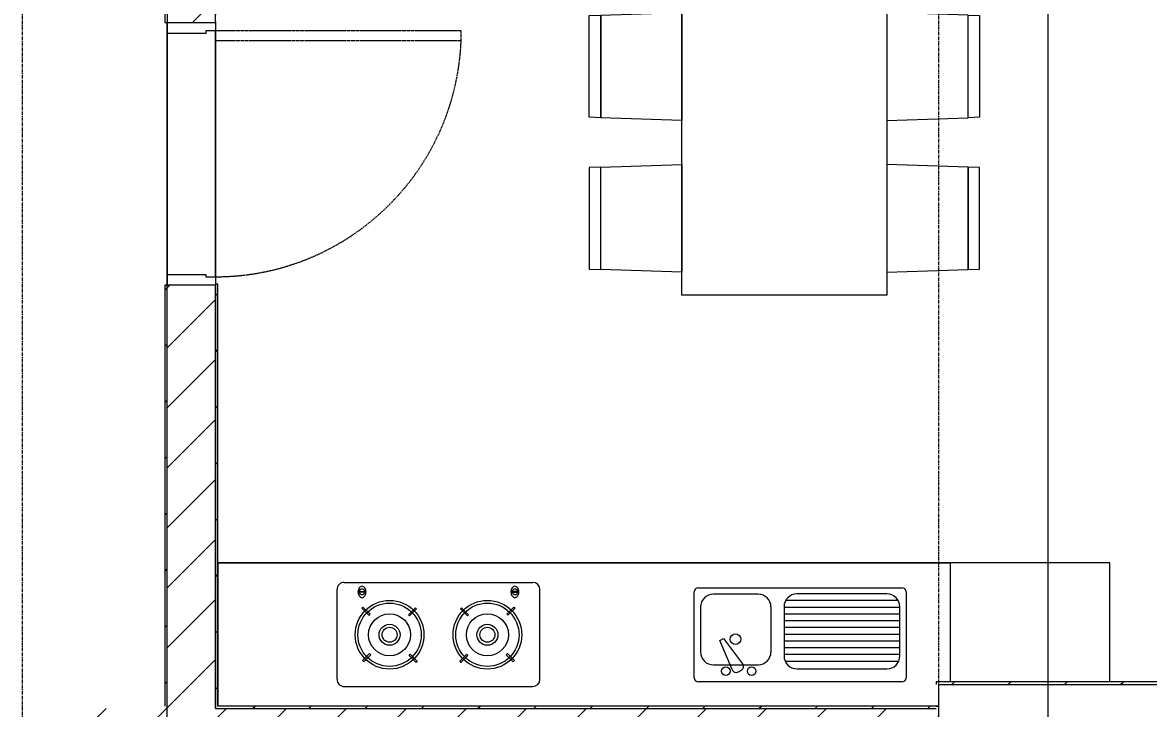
# Model space of a CAD drawing. Header units: millimetres. Extents: x 5357 to 201988, y -16345 to 109895.
# Drawn here: x 118253 to 122923, y 53637 to 56483 of the extents above; entities that cross this region are included whole.
import ezdxf

# ---------------------------------------------------------------- set-up
doc = ezdxf.new("R2010")
doc.units = ezdxf.units.MM
doc.linetypes.add('Dash - Tight', pattern=[4.5, 3, -1.5])
doc.linetypes.add('Grid Line', pattern=[22.225, 12.7, -3.175, 3.175, -3.175])
for name, color, linetype, lineweight in [('0-1', 7, 'Continuous', 5), ('A-ANNO-DIMS', 211, 'Continuous', 9), ('A-ANNO-DIMS-220', 211, 'Continuous', 9), ('A-DETL-GENF-3', 92, 'Dash - Tight', 9), ('A-DOOR', 31, 'Continuous', 9), ('A-DOOR-FRAM', 31, 'Continuous', 9), ('A-FLOR', 192, 'Continuous', 9), ('A-FLOR-1', 10, 'Continuous', 9), ('A-FLOR-2', 53, 'Continuous', 9), ('A-WALL', 113, 'Continuous', 9), ('A-WALL-4', 113, 'Continuous', 18), ('A-WALL-PATT-2', 53, 'Continuous', 9), ('A-WALL-PATT-3', 111, 'Continuous', 9), ('I-FURN', 30, 'Continuous', 9), ('I-FURN-1', 53, 'Continuous', 9), ('I-WALL-1', 9, 'Continuous', 18), ('I-WALL-3', 2, 'Continuous', 18), ('S-COLS-2', 9, 'Continuous', 18), ('S-COLS-3', 10, 'Continuous', 9), ('S-GRID-1', 1, 'Grid Line', 9)]:
    doc.layers.add(name, color=color, linetype=linetype, lineweight=lineweight)
doc.styles.add('Arial_4', font='arial_0.ttf', dxfattribs={"width": 0.9, "height": 660})
doc.dimstyles.new('1_Dim_chi_tiet_khu_đất_2', dxfattribs={"dimscale": 304.8, "dimtxt": 673.371204, "dimasz": 0.866142, "dimexe": 0.721785, "dimexo": 0.0625, "dimgap": 0.072178, "dimtad": 1, "dimdec": 0, "dimrnd": 5, "dimzin": 0, "dimdsep": 46, "dimtxsty": 'Arial_4', "dimblk1": 'OBLIQUE', "dimblk2": 'OBLIQUE', "dimsah": 1, "dimcen": 0.09, "dimdle": 0.721785, "dimazin": 0, "dimtfac": 1, "dimtdec": 4, "dimtix": 1, "dimtmove": 0, "dimatfit": 3, "dimfxl": 2.165354, "dimfxlon": 1, "dimtvp": 1, "dimtolj": 1, "dimtzin": 0, "dimarcsym": 2})
pattern_1 = [(45, (0, 0), (-116.67262, 116.67262), [])]
pattern_2 = [(45, (0, 0), (-124.4508, 124.4508), [])]

# ---------------------------------------------------------------- blocks, each defined once
blk = doc.blocks.new('M_Concrete-Rectangular-Column2 - 400x1300-812637-TKCS_MB SÂN ĐƯỜNG NỘI BỘ')
at = {"layer": 'S-COLS-2'}
for p, q in [((-650, 200), (650, 200)), ((-650, -200), (-650, 200)), ((650, 200), (650, -200)), ((650, -200), (-650, -200))]:
    blk.add_line(p, q, dxfattribs=at)
blk = doc.blocks.new('NCV_TKTC_KET CAU_rvt-1-TKCS_MB SÂN ĐƯỜNG NỘI BỘ')
at = {"layer": 'A-FLOR-1'}
for p, q in [((118852.5, 56438.3), (118852.5, 56483.3)), ((118852.5, 56483.3), (118852.5, 56438.3)), ((118852.5, 55438.3), (118852.5, 56438.3)), ((118852.5, 56438.3), (118852.5, 55438.3)), ((118852.5, 55396.9), (118852.5, 55438.3)), ((118852.5, 55438.3), (118852.5, 55396.9))]:
    blk.add_line(p, q, dxfattribs=at)
at = {"layer": 'S-COLS-3'}
blk.add_blockref('M_Concrete-Rectangular-Column2 - 400x1300-812637-TKCS_MB SÂN ĐƯỜNG NỘI BỘ', (122702.6, 53536.9), dxfattribs=at)
blk = doc.blocks.new('HE BEP A1 - HE BEP A 2-V228-TKCS_MB SÂN ĐƯỜNG NỘI BỘ')
at = {"layer": 'I-FURN'}
for p, q in [((710, 594.4), (720, 594.4)), ((3700, 594.4), (3700, 0)), ((3700, 594.4), (3700, 0)), ((0, 494.4), (0, 0)), ((662.4, 0), (662.4, 494.4)), ((662.4, 0), (662.4, 494.4)), ((844.9, 120.7), (844.9, 476.9)), ((862.4, 494.4), (1706.9, 494.4)), ((1724.4, 476.9), (1724.4, 120.7)), ((2364, 483.2), (2364, 111.2)), ((3175.6, 513.2), (2394, 513.2)), ((3205.6, 483.2), (3205.6, 111.2)), ((1298.3, 440.1), (924.9, 440.1)), ((1644.4, 423.2), (1459, 423.2)), ((1541.1, 452.3), (1528.6, 445.1)), ((1566.6, 443.1), (1618.1, 322.3)), ((871.5, 386.8), (871.5, 182.3)), ((871.5, 380.9), (1351.6, 380.9)), ((876.4, 408.9), (1346.8, 408.9)), ((1351.6, 182.3), (1351.6, 386.8)), ((1602.7, 313.4), (1523.8, 418.4)), ((2474.5, 410.3), (2470.1, 405.9)), ((2470.1, 405.9), (2499.2, 376.7)), ((2503.6, 381.1), (2474.5, 410.3)), ((2499.2, 376.7), (2503.6, 381.1)), ((2692.1, 413), (2663, 383.9)), ((2663, 383.9), (2667.3, 379.5)), ((2667.3, 379.5), (2696.5, 408.6)), ((2696.5, 408.6), (2692.1, 413)), ((2873.2, 408.6), (2877.5, 413)), ((2902.3, 379.5), (2873.2, 408.6)), ((2877.5, 413), (2906.7, 383.9)), ((2906.7, 383.9), (2902.3, 379.5)), ((3066, 381.1), (3095.1, 410.3)), ((3070.4, 376.7), (3066, 381.1)), ((3099.5, 405.9), (3070.4, 376.7)), ((3095.1, 410.3), (3099.5, 405.9)), ((871.5, 352.9), (1351.6, 352.9)), ((1405.6, 369.9), (1405.6, 183.2)), ((1697.8, 183.2), (1697.8, 369.9)), ((871.5, 324.9), (1351.6, 324.9)), ((871.5, 296.9), (1351.6, 296.9)), ((1618.1, 322.3), (1602.7, 313.4)), ((871.5, 268.9), (1351.6, 268.9)), ((871.5, 240.9), (1351.6, 240.9)), ((871.5, 212.9), (1351.6, 212.9)), ((2467.4, 188.3), (2496.5, 217.4)), ((2471.8, 183.9), (2467.4, 188.3)), ((2500.9, 213), (2471.8, 183.9)), ((2496.5, 217.4), (2500.9, 213)), ((2660.2, 215.8), (2664.6, 220.2)), ((2689.3, 186.7), (2660.2, 215.8)), ((2664.6, 220.2), (2693.7, 191.1)), ((2693.7, 191.1), (2689.3, 186.7)), ((2905, 220.2), (2875.9, 191.1)), ((2875.9, 191.1), (2880.3, 186.7)), ((2880.3, 186.7), (2909.4, 215.8)), ((2909.4, 215.8), (2905, 220.2)), ((3073.1, 217.4), (3068.7, 213)), ((3068.7, 213), (3097.9, 183.9)), ((3102.3, 188.3), (3073.1, 217.4)), ((3097.9, 183.9), (3102.3, 188.3)), ((871.5, 184.9), (1351.6, 184.9)), ((877.9, 156.9), (1345.2, 156.9)), ((1706.9, 103.2), (862.4, 103.2)), ((924.9, 128.9), (1298.3, 128.9)), ((1459, 129.9), (1644.4, 129.9)), ((2451.6, 122.3), (2451.6, 118.3)), ((2484.1, 122.3), (2451.6, 122.3)), ((2451.6, 118.3), (2484.1, 118.3)), ((2484.1, 118.3), (2484.1, 122.3)), ((3085.5, 118.3), (3085.5, 122.3)), ((3085.5, 122.3), (3118, 122.3)), ((3118, 118.3), (3085.5, 118.3)), ((3118, 122.3), (3118, 118.3)), ((3175.6, 81.2), (2394, 81.2)), ((0, 0), (662.4, 0)), ((3700, 0), (662.4, 0))]:
    blk.add_line(p, q, dxfattribs=at)
for centre, radius in [((1485.9, 449.9), 17.8), ((1592.6, 449.9), 17.8), ((2581.9, 298.5), 142.6), ((2581.9, 298.5), 131.3), ((2987.7, 298.5), 142.6), ((2987.7, 298.5), 131.3), ((2581.9, 298.5), 87.2), ((2987.7, 298.5), 87.2), ((1552.8, 316.6), 22.2), ((2581.9, 298.5), 43.6), ((2581.9, 298.5), 30.9), ((2987.7, 298.5), 43.6), ((2987.7, 298.5), 30.9)]:
    blk.add_circle(centre, radius, dxfattribs=at)
for centre, radius, start, end in [((862.4, 476.9), 17.5, 90, 180), ((1706.9, 476.9), 17.5, 0, 90), ((2394, 483.2), 30, 90, 180), ((3175.6, 483.2), 30, 360, 90), ((924.9, 386.8), 53.3, 90, 180), ((1298.3, 386.8), 53.3, 360, 90), ((1459, 369.9), 53.3, 90, 180), ((1537.5, 429.7), 17.8, 119.9521, 219.4618), ((1549.9, 436.9), 17.8, 20.5379, 119.9521), ((1644.4, 369.9), 53.3, 360, 90), ((924.9, 182.3), 53.3, 180, 270), ((1298.3, 182.3), 53.3, 270, 360), ((1459, 183.2), 53.3, 180, 270), ((1644.4, 183.2), 53.3, 270, 360), ((2471.3, 126.9), 18.1, 120.7976, 145.204), ((2467.9, 132.6), 11.5, 90, 120.7976), ((2467.9, 132.6), 11.5, 59.2024, 90), ((2464.5, 126.9), 18.1, 34.796, 59.2024), ((3105.2, 126.9), 18.1, 120.7976, 145.204), ((3101.8, 132.6), 11.5, 90, 120.7976), ((3101.8, 132.6), 11.5, 59.2024, 90), ((3098.4, 126.9), 18.1, 34.796, 59.2024), ((862.4, 120.7), 17.5, 180, 270), ((1706.9, 120.7), 17.5, 270, 360), ((2394, 111.2), 30, 180, 270), ((2485.1, 120.7), 33.5, 163.9419, 180), ((2485.1, 120.7), 33.5, 180, 196.0581), ((2476.6, 123.1), 24.7, 145.204, 163.9419), ((2476.6, 118.2), 24.7, 196.0581, 214.796), ((2467.8, 120.3), 11.6, 9.9102, 170.0898), ((2467.8, 120.3), 11.6, 189.7177, 350.2823), ((2471.3, 114.5), 18.1, 214.796, 239.2024), ((2467.9, 108.8), 11.5, 239.2024, 270), ((2467.9, 108.8), 11.5, 270, 300.7976), ((2464.5, 114.5), 18.1, 300.7976, 325.204), ((2459.1, 123.1), 24.7, 16.0581, 34.796), ((2459.1, 118.2), 24.7, 325.204, 343.9419), ((2450.6, 120.7), 33.5, 0, 16.0581), ((2450.6, 120.7), 33.5, 343.9419, 0), ((3119, 120.7), 33.5, 163.9419, 180), ((3119, 120.7), 33.5, 180, 196.0581), ((3110.5, 123.1), 24.7, 145.204, 163.9419), ((3110.5, 118.2), 24.7, 196.0581, 214.796), ((3105.2, 114.5), 18.1, 214.796, 239.2024), ((3101.8, 120.3), 11.6, 9.9102, 170.0898), ((3101.8, 120.3), 11.6, 189.7177, 350.2823), ((3101.8, 108.8), 11.5, 239.2024, 270), ((3101.8, 108.8), 11.5, 270, 300.7976), ((3098.4, 114.5), 18.1, 300.7976, 325.204), ((3093, 123.1), 24.7, 16.0581, 34.796), ((3093, 118.2), 24.7, 325.204, 343.9419), ((3084.5, 120.7), 33.5, 0, 16.0581), ((3084.5, 120.7), 33.5, 343.9419, 0), ((3175.6, 111.2), 30, 270, 0)]:
    blk.add_arc(centre, radius, start, end, dxfattribs=at)
at = {"layer": 'I-FURN-1'}
for p, q in [((720, 594.4), (710, 594.4)), ((3700, 0), (3700, 594.4)), ((0, 494.4), (0, 0)), ((0, 0), (3700, 0))]:
    blk.add_line(p, q, dxfattribs=at)
blk = doc.blocks.new('RES_BAN AN 1 - RES_BAN AN 1-V136-TKCS_MB SÂN ĐƯỜNG NỘI BỘ')
at = {"layer": 'I-FURN-1'}
for p, q in [((-425, 1275), (425, 1275)), ((-425, 0), (-425, 1275)), ((425, 1275), (425, 0)), ((-761.9, 1168.8), (-809.6, 1167.2)), ((-425, 1180), (-761.9, 1168.8)), ((-761.9, 1168.8), (-761.9, 743.8)), ((-761.9, 743.8), (-761.9, 1168.8)), ((-425, 732.5), (-425, 1180)), ((425, 1180), (761.9, 1168.8)), ((425, 732.5), (425, 1180)), ((761.9, 1168.8), (761.9, 743.8)), ((761.9, 1168.8), (761.9, 743.8)), ((809.6, 1167.2), (761.9, 1168.8)), ((-809.6, 1167.2), (-809.6, 745.3)), ((809.6, 745.3), (809.6, 1167.2)), ((-809.6, 745.3), (-761.9, 743.8)), ((-761.9, 743.8), (-425, 732.5)), ((761.9, 743.8), (425, 732.5)), ((761.9, 743.8), (809.6, 745.3)), ((-809.6, 536.9), (-761.9, 538.5)), ((-809.6, 115.1), (-809.6, 536.9)), ((-425, 549.7), (-761.9, 538.5)), ((-761.9, 538.5), (-761.9, 113.5)), ((-761.9, 538.5), (-761.9, 113.5)), ((-425, 102.3), (-425, 549.7)), ((425, 549.7), (761.9, 538.5)), ((425, 102.3), (425, 549.7)), ((761.9, 538.5), (761.9, 113.5)), ((761.9, 538.5), (809.6, 536.9)), ((761.9, 113.5), (761.9, 538.5)), ((809.6, 536.9), (809.6, 115.1)), ((-761.9, 113.5), (-809.6, 115.1)), ((-761.9, 113.5), (-425, 102.3)), ((761.9, 113.5), (425, 102.3)), ((809.6, 115.1), (761.9, 113.5))]:
    blk.add_line(p, q, dxfattribs=at)
blk = doc.blocks.new('NCV_TKTC_TANG 1_rvt-1-TKCS_MB SÂN ĐƯỜNG NỘI BỘ')
at = {"layer": 'A-WALL-PATT-2'}
h = blk.add_hatch(dxfattribs=at)
h.set_pattern_fill('FP_2', color=256, style=0, pattern_type=2)
h.set_pattern_definition(pattern_1)
h.paths.add_polyline_path([(119052.5, 53636.9), (119062.5, 53637.3), (119062.5, 55396.9), (119052.5, 55396.9), (119052.5, 53679.2)])
h.paths.add_polyline_path([(119062.5, 56486.9), (119062.5, 56636.9), (119052.5, 56635.3), (119052.5, 56486.9)])
h = blk.add_hatch(dxfattribs=at)
h.set_pattern_fill('FP_2', color=256, style=0, pattern_type=2)
h.set_pattern_definition(pattern_1)
h.paths.add_polyline_path([(122769.3, 53736.9), (123352.6, 53736.9), (123350.8, 53746.9), (122042.6, 53746.6), (122042.6, 53736.9), (122762.6, 53736.9)])
h = blk.add_hatch(dxfattribs=at)
h.set_pattern_fill('FP_2', color=256, style=0, pattern_type=2)
h.set_pattern_definition(pattern_1)
h.paths.add_polyline_path([(120649.7, 53636.9), (122042.6, 53636.9), (122042.6, 53646.9), (119062.5, 53646.9), (119062.5, 53636.9), (119138, 53636.9)])
at = {"layer": 'A-FLOR-1'}
for p, q in [((118852.5, 56438.3), (118852.5, 56483.3)), ((119052.5, 56483.3), (119052.5, 56486.9)), ((119052.5, 56486.9), (119052.5, 56483.3)), ((118852.5, 55438.3), (118852.5, 56438.3)), ((119052.5, 55428.3), (119052.5, 56448.3)), ((119052.5, 56448.3), (119052.5, 55428.3)), ((118852.5, 55396.9), (118852.5, 55438.3))]:
    blk.add_line(p, q, dxfattribs=at)
at = {"layer": 'A-FLOR-2'}
for p, q in [((118852.5, 56438.3), (118852.5, 55438.3)), ((119052.5, 56448.3), (119052.5, 55428.3)), ((119052.5, 55428.3), (119052.5, 56448.3))]:
    blk.add_line(p, q, dxfattribs=at)
at = {"layer": 'I-WALL-1'}
for p, q in [((119062.5, 55396.9), (119052.5, 55396.9)), ((119052.5, 55393.3), (119052.5, 53636.9)), ((119062.5, 53646.9), (119062.5, 55396.9)), ((123352.6, 53746.9), (122042.6, 53746.9)), ((122042.6, 53746.9), (122042.6, 53736.9)), ((119052.5, 53636.9), (119062.5, 53636.9)), ((122042.6, 53646.9), (119062.5, 53646.9)), ((119062.5, 53636.9), (122042.6, 53636.9))]:
    blk.add_line(p, q, dxfattribs=at)
at = {"layer": 'I-FURN-1', "rotation": 180}
for name, p in [('RES_BAN AN 1 - RES_BAN AN 1-V136-TKCS_MB SÂN ĐƯỜNG NỘI BỘ', (121412.6, 56626.9)), ('HE BEP A1 - HE BEP A 2-V228-TKCS_MB SÂN ĐƯỜNG NỘI BỘ', (122762.6, 54241.3))]:
    blk.add_blockref(name, p, dxfattribs=at)
blk = doc.blocks.new('FD_05 - FD_05-1000x2200mm-835433-TKCS_MB SÂN ĐƯỜNG NỘI BỘ')
at = {"layer": 'A-DETL-GENF-3'}
for p, q in [((510, -100), (470, -100)), ((470, -100), (470, -1120)), ((510, -1120), (510, -100)), ((470, -1120), (510, -1120))]:
    blk.add_line(p, q, dxfattribs=at)
blk.add_arc((510, -100), 1020, 180, 267.7525, dxfattribs=at)
at = {"layer": 'A-DOOR-FRAM'}
for p, q in [((-545, 100), (-500, 100)), ((-545, -100), (-545, 100)), ((-500, 100), (-500, -60)), ((500, 100), (545, 100)), ((500, -60), (500, 100)), ((545, 100), (545, -100)), ((-500, -60), (-510, -60)), ((-510, -60), (-510, -100)), ((510, -60), (500, -60)), ((510, -100), (510, -60)), ((-510, -100), (-545, -100)), ((545, -100), (510, -100))]:
    blk.add_line(p, q, dxfattribs=at)
blk = doc.blocks.new('DIMBLOCK42-TKCS_MB SÂN ĐƯỜNG NỘI BỘ')
at = {"layer": 'A-ANNO-DIMS-220'}
for p, q in [((122507.1, 17016.9), (122507.1, 78456.9)), ((121847.1, 78236.9), (122727.1, 78236.9)), ((122507.1, 78236.9), (121847.1, 78236.9)), ((121847.1, 17236.9), (122727.1, 17236.9)), ((122507.1, 17236.9), (121847.1, 17236.9))]:
    blk.add_line(p, q, dxfattribs=at)
at = {"layer": 'A-ANNO-DIMS-220', "lineweight": 25}
for p, q in [((122507.1, 78236.9), (122375.1, 78368.9)), ((122507.1, 78236.9), (122639.1, 78104.9)), ((122507.1, 17236.9), (122375.1, 17368.9)), ((122507.1, 17236.9), (122639.1, 17104.9))]:
    blk.add_line(p, q, dxfattribs=at)
at = {"layer": 'A-ANNO-DIMS-220', "color": 0, "insert": (121628.2, 46597.4), "char_height": 660, "width": 2734.923, "attachment_point": 1, "rotation": 90, "line_spacing_factor": 0.941778, "style": 'Arial_4'}
blk.add_mtext('61000', dxfattribs=at)
blk = doc.blocks.new('_Oblique')
at = {"color": 0, "linetype": 'ByBlock', "lineweight": -2}
blk.add_line((-0.5, -0.5), (0.5, 0.5), dxfattribs=at)

msp = doc.modelspace()

# ---------------------------------------------------------------- hatches: boundary and pattern name
at = {"layer": 'A-WALL-PATT-3'}
h = msp.add_hatch(dxfattribs=at)
h.set_pattern_fill('FP_2', color=256, style=0, pattern_type=2)
h.set_pattern_definition(pattern_1)
h.paths.add_polyline_path([(118842.5, 53636.9), (118852.5, 53636.9), (118852.5, 55393.3), (118842.5, 55391.1), (118842.5, 53637.4)])
h.paths.add_polyline_path([(118852.5, 56483.3), (118852.5, 57686.9), (118842.5, 57686.9), (118842.5, 56483.3)])
h = msp.add_hatch(dxfattribs=at)
h.set_pattern_fill('FP_1', color=256, style=0, pattern_type=2)
h.set_pattern_definition(pattern_2)
h.paths.add_polyline_path([(118852.9, 53636.9), (119052.5, 53636.9), (119052.5, 55393.3), (118852.5, 55393.3), (118852.5, 53636.9)])
h.paths.add_polyline_path([(119012.5, 56483.3), (119052.5, 56483.3), (119052.5, 56635.3), (118852.5, 56633.3), (118852.9, 56483.3)])
h.paths.add_polyline_path([(119052.5, 56835.3), (119052.5, 57686.9), (118852.5, 57686.9), (118852.9, 56835.3)])
h = msp.add_hatch(dxfattribs=at)
h.set_pattern_fill('FP_1', color=256, style=0, pattern_type=2)
h.set_pattern_definition(pattern_2)
h.paths.add_polyline_path([(118712.6, 53436.9), (118852.5, 53436.9), (118852.5, 53636.9), (118502.5, 53636.8), (118502.6, 53436.9), (118702.6, 53436.9)])
h.paths.add_polyline_path([(122052.6, 53436.9), (122052.6, 53636.9), (119052.5, 53636.9), (119052.5, 53436.9), (121558.8, 53436.9)])

# ---------------------------------------------------------------- linework, layer by layer
at = {"layer": 'A-FLOR'}
msp.add_line((118852.5, 56483.3), (118852.5, 55396.9), dxfattribs=at)
at = {"layer": 'A-WALL'}
for p, q in [((118852.5, 56635.3), (118852.5, 56483.3)), ((119052.5, 56448.3), (119052.5, 55428.3)), ((118852.5, 53436.9), (118852.5, 55393.3))]:
    msp.add_line(p, q, dxfattribs=at)
at = {"layer": 'A-WALL-4'}
for p, q in [((119052.5, 56483.3), (119052.5, 56635.3)), ((119052.5, 53636.9), (119052.5, 55393.3))]:
    msp.add_line(p, q, dxfattribs=at)
at = {"layer": 'I-WALL-3'}
for p, q in [((118842.5, 57676.9), (118842.5, 56483.3)), ((118842.5, 56483.3), (118852.5, 56483.3)), ((118852.5, 55393.3), (118842.5, 55393.3)), ((118842.5, 55393.3), (118842.5, 53646.9))]:
    msp.add_line(p, q, dxfattribs=at)
at = {"layer": 'S-GRID-1'}
for p, q in [((118252.6, 20960.6), (118252.6, 80482.7)), ((122052.6, 20960.6), (122052.6, 80482.7))]:
    msp.add_line(p, q, dxfattribs=at)

# ---------------------------------------------------------------- block references
at = {"layer": '0-1'}
for name in ['NCV_TKTC_KET CAU_rvt-1-TKCS_MB SÂN ĐƯỜNG NỘI BỘ', 'NCV_TKTC_TANG 1_rvt-1-TKCS_MB SÂN ĐƯỜNG NỘI BỘ']:
    msp.add_blockref(name, (0, 0), dxfattribs=at)
at = {"layer": 'A-DOOR', "rotation": 90.0000000000001}
msp.add_blockref('FD_05 - FD_05-1000x2200mm-835433-TKCS_MB SÂN ĐƯỜNG NỘI BỘ', (118952.5, 55938.3), dxfattribs=at)

# ---------------------------------------------------------------- dimensions: what is measured, and where the dimension line sits
at = {"layer": 'A-ANNO-DIMS'}
dim = msp.add_linear_dim(base=(122507.1, 78236.9), p1=(121847.1, 17236.9), p2=(121847.1, 78236.9), angle=90, dimstyle='1_Dim_chi_tiet_khu_đất_2', override={"dimpost": '<>', "dimfxl": 61000}, dxfattribs=at)
dim.commit()
dim.dimension.update_dxf_attribs({"geometry": 'DIMBLOCK42-TKCS_MB SÂN ĐƯỜNG NỘI BỘ', "text_midpoint": (122148.1, 47736.9)})

doc.saveas('drawing.dxf')
